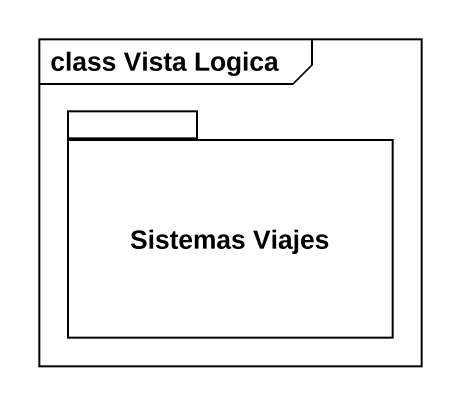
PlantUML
@startuml
mainframe class Vista Logica
package "Sistemas Viajes" as Sistemas_Viajes {
}
@enduml
